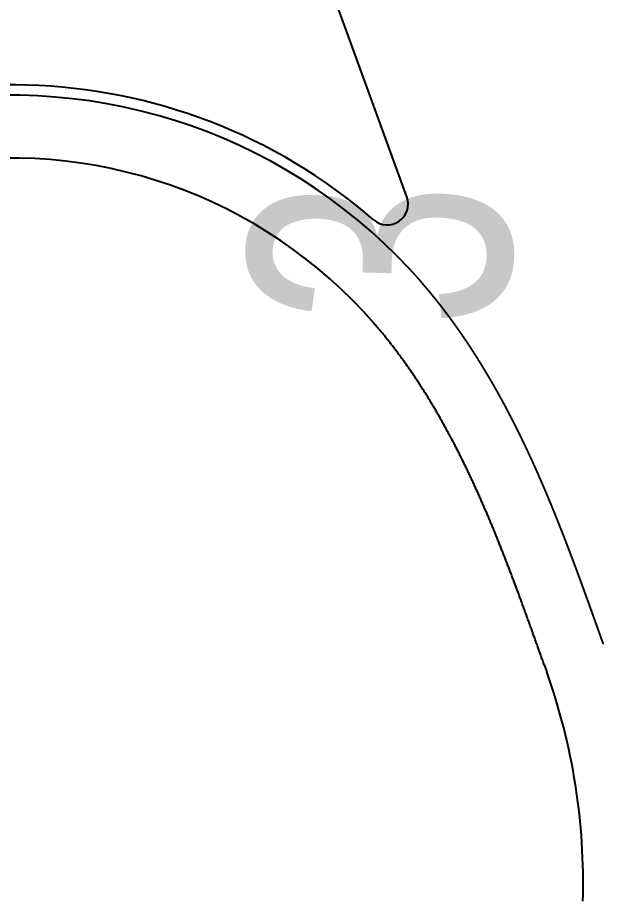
# Model space of a CAD drawing. Header units: millimetres. Extents: x 29316 to 52938, y 29851 to 35526.
# Drawn here: x 30615.8 to 30671.8, y 31203.2 to 31287.6 of the extents above; entities that cross this region are included whole.
import ezdxf
from ezdxf.enums import TextEntityAlignment as Align

# ---------------------------------------------------------------- set-up
doc = ezdxf.new("R2010")
doc.units = ezdxf.units.MM
doc.header["$MEASUREMENT"] = 0
doc.linetypes.add('CENTER2', pattern=[1.125, 0.75, -0.125, 0.125, -0.125])
for name, color, linetype in [('D-道路-车行道边线', 5, 'CONTINUOUS'), ('标注_桩号', 2, 'CONTINUOUS'), ('道路中线_B', 7, 'CONTINUOUS')]:
    doc.layers.add(name, color=color, linetype=linetype)
doc.styles.get("Standard").update_dxf_attribs({"font": 'rc9.shx', "width": 0.75, "height": 6, "bigfont": 'hztxt.shx'})

msp = doc.modelspace()

# ---------------------------------------------------------------- linework, layer by layer
at = {"layer": 'D-道路-车行道边线'}
for p, q in [((30653.07, 31270.494), (30638.889, 31309.423)), ((30666.195, 31225.76), (30666.434, 31225.09))]:
    msp.add_line(p, q, dxfattribs=at)
at = {"layer": 'D-道路-车行道边线', "flags": 128}
msp.add_lwpolyline([(30666.195, 31225.76, -0.000003), (30666.122, 31225.964, -0.000009), (30666.05, 31226.167, -0.000014), (30665.977, 31226.371, -0.00002), (30665.905, 31226.575, -0.000026), (30665.833, 31226.778, -0.000032), (30665.76, 31226.981, -0.000038), (30665.688, 31227.184, -0.000043), (30665.616, 31227.387, -0.000049), (30665.543, 31227.59, -0.000055), (30665.471, 31227.793, -0.000061), (30665.399, 31227.995, -0.000066), (30665.326, 31228.198, -0.000072), (30665.254, 31228.4, -0.000078), (30665.182, 31228.602, -0.000084), (30665.109, 31228.804, -0.00009), (30665.037, 31229.005, -0.000095), (30664.965, 31229.207, -0.000101), (30664.892, 31229.408, -0.000107), (30664.82, 31229.61, -0.000113), (30664.747, 31229.811, -0.000118), (30664.675, 31230.012, -0.000123), (30664.603, 31230.21, -0.000126), (30664.53, 31230.41, -0.000132), (30664.458, 31230.61, -0.000137), (30664.385, 31230.811, -0.000143), (30664.312, 31231.011, -0.000148), (30664.239, 31231.21, -0.000153), (30664.166, 31231.41, -0.000159), (30664.093, 31231.609, -0.000164), (30664.02, 31231.809, -0.000169), (30663.947, 31232.008, -0.000175), (30663.874, 31232.207, -0.00018), (30663.8, 31232.405, -0.000185), (30663.727, 31232.604, -0.000191), (30663.653, 31232.802, -0.000196), (30663.579, 31233, -0.000201), (30663.506, 31233.198, -0.000207), (30663.432, 31233.396, -0.000212), (30663.357, 31233.594, -0.000217), (30663.283, 31233.791, -0.000222), (30663.209, 31233.988, -0.000227), (30663.134, 31234.185, -0.000233), (30663.06, 31234.382, -0.000238), (30662.985, 31234.579, -0.000243), (30662.91, 31234.775, -0.000248), (30662.835, 31234.971, -0.000253), (30662.76, 31235.167, -0.000258), (30662.684, 31235.363, -0.000263), (30662.609, 31235.558, -0.000268), (30662.533, 31235.754, -0.000274), (30662.457, 31235.949, -0.000279), (30662.381, 31236.144, -0.000284), (30662.305, 31236.338, -0.000289), (30662.228, 31236.533, -0.000294), (30662.152, 31236.727, -0.000299), (30662.075, 31236.921, -0.000304), (30661.998, 31237.115, -0.000309), (30661.92, 31237.308, -0.000314), (30661.843, 31237.501, -0.000319), (30661.765, 31237.694, -0.000323), (30661.687, 31237.887, -0.000328), (30661.609, 31238.08, -0.000333), (30661.531, 31238.272, -0.000338), (30661.452, 31238.464, -0.000343), (30661.373, 31238.656, -0.000348), (30661.294, 31238.848, -0.000353), (30661.215, 31239.039, -0.000358), (30661.136, 31239.23, -0.000363), (30661.056, 31239.421, -0.000367), (30660.976, 31239.612, -0.000372), (30660.896, 31239.802, -0.000377), (30660.815, 31239.992, -0.000382), (30660.734, 31240.182, -0.000386), (30660.653, 31240.371, -0.000391), (30660.572, 31240.561, -0.000396), (30660.49, 31240.75, -0.000401), (30660.408, 31240.938, -0.000405), (30660.326, 31241.127, -0.00041), (30660.244, 31241.315, -0.000415), (30660.161, 31241.503, -0.00042), (30660.078, 31241.691, -0.000424), (30659.995, 31241.878, -0.000429), (30659.911, 31242.065, -0.000433), (30659.827, 31242.252, -0.000438), (30659.743, 31242.438, -0.000443), (30659.658, 31242.624, -0.000447), (30659.574, 31242.81, -0.000452), (30659.488, 31242.996, -0.000456), (30659.403, 31243.181, -0.000461), (30659.317, 31243.366, -0.000466), (30659.231, 31243.551, -0.00047), (30659.145, 31243.735, -0.000475), (30659.058, 31243.92, -0.000479), (30658.971, 31244.103, -0.000484), (30658.883, 31244.287, -0.000488), (30658.795, 31244.47, -0.000493), (30658.707, 31244.653, -0.000497), (30658.619, 31244.835, -0.000502), (30658.53, 31245.017, -0.000506), (30658.441, 31245.199, -0.00051), (30658.351, 31245.381, -0.000515), (30658.261, 31245.562, -0.000519), (30658.171, 31245.743, -0.000524), (30658.08, 31245.923, -0.000528), (30657.989, 31246.103, -0.000532), (30657.898, 31246.283, -0.000537), (30657.806, 31246.463, -0.000541), (30657.714, 31246.642, -0.000545), (30657.621, 31246.821, -0.00055), (30657.528, 31246.999, -0.000554), (30657.435, 31247.177, -0.000558), (30657.341, 31247.355, -0.000563), (30657.247, 31247.532, -0.000567), (30657.153, 31247.709, -0.000571), (30657.058, 31247.886, -0.000575), (30656.962, 31248.062, -0.00058), (30656.867, 31248.238, -0.000584), (30656.771, 31248.413, -0.000588), (30656.674, 31248.588, -0.000592), (30656.577, 31248.763, -0.000596), (30656.48, 31248.937, -0.000601), (30656.382, 31249.111, -0.000605), (30656.284, 31249.284, -0.000609), (30656.185, 31249.458, -0.000613), (30656.086, 31249.63, -0.000617), (30655.987, 31249.802, -0.000621), (30655.887, 31249.974, -0.000625), (30655.786, 31250.146, -0.00063), (30655.686, 31250.317, -0.000634), (30655.584, 31250.487, -0.000638), (30655.483, 31250.658, -0.000642), (30655.381, 31250.827, -0.000646), (30655.278, 31250.997, -0.00065), (30655.175, 31251.166, -0.000654), (30655.072, 31251.334, -0.000658), (30654.968, 31251.502, -0.000662), (30654.863, 31251.67, -0.000666), (30654.758, 31251.837, -0.00067), (30654.653, 31252.004, -0.000674), (30654.547, 31252.17, -0.000678), (30654.441, 31252.335, -0.000682), (30654.335, 31252.501, -0.000686), (30654.227, 31252.666, -0.00069), (30654.12, 31252.83, -0.000693), (30654.012, 31252.994, -0.000697), (30653.903, 31253.157, -0.000701), (30653.794, 31253.32, -0.000705), (30653.685, 31253.483, -0.000709), (30653.575, 31253.645, -0.000713), (30653.464, 31253.806, -0.000717), (30653.353, 31253.967, -0.00072), (30653.242, 31254.127, -0.000724), (30653.13, 31254.287, -0.000728), (30653.018, 31254.447, -0.000732), (30652.905, 31254.606, -0.000736), (30652.792, 31254.764, -0.000739), (30652.678, 31254.922, -0.000743), (30652.563, 31255.079, -0.000747), (30652.449, 31255.236, -0.000751), (30652.333, 31255.392, -0.000754), (30652.217, 31255.548, -0.000758), (30652.101, 31255.703, -0.000762), (30651.984, 31255.858, -0.000766), (30651.867, 31256.012, -0.000769), (30651.749, 31256.166, -0.000773), (30651.631, 31256.319, -0.000777), (30651.512, 31256.471, -0.00078), (30651.393, 31256.623, -0.000784), (30651.273, 31256.774, -0.000787), (30651.153, 31256.925, -0.000791), (30651.032, 31257.075, -0.000795), (30650.911, 31257.225, -0.000798), (30650.789, 31257.374, -0.000802), (30650.666, 31257.522, -0.000805), (30650.544, 31257.67, -0.000809), (30650.42, 31257.817, -0.000813), (30650.296, 31257.963, -0.000816), (30650.172, 31258.109, -0.00082), (30650.047, 31258.255, -0.00093), (30649.905, 31258.418, -0.00093)], format="xyb", dxfattribs=at)
at = {"layer": 'D-道路-车行道边线'}
for centre, radius, start, end in [((30615.221, 31228.202), 53, 49.15564, 127.45427), ((30615.221, 31228.202), 46, 41.03002, 159.52483), ((30651.191, 31269.809), 2, 229.15564, 20.01568), ((30609.914, 31204.953), 60, 358.2877, 19.61018)]:
    msp.add_arc(centre, radius, start, end, dxfattribs=at)
at = {"layer": '道路中线_B', "color": 6, "linetype": 'CENTER2', "ltscale": 100, "flags": 128}
msp.add_lwpolyline([(30671.848, 31227.77, -0.000003), (30671.775, 31227.974, -0.000009), (30671.703, 31228.178, -0.000014), (30671.63, 31228.382, -0.00002), (30671.558, 31228.586, -0.000026), (30671.485, 31228.789, -0.000032), (30671.413, 31228.993, -0.000038), (30671.34, 31229.197, -0.000043), (30671.268, 31229.401, -0.000049), (30671.195, 31229.605, -0.000055), (30671.122, 31229.808, -0.000061), (30671.05, 31230.012, -0.000066), (30670.977, 31230.216, -0.000072), (30670.904, 31230.419, -0.000078), (30670.831, 31230.623, -0.000084), (30670.758, 31230.827, -0.00009), (30670.685, 31231.03, -0.000095), (30670.612, 31231.234, -0.000101), (30670.539, 31231.438, -0.000107), (30670.465, 31231.641, -0.000113), (30670.392, 31231.845, -0.000118), (30670.318, 31232.048, -0.000124), (30670.245, 31232.252, -0.00013), (30670.171, 31232.455, -0.000136), (30670.097, 31232.658, -0.000142), (30670.023, 31232.862, -0.000147), (30669.949, 31233.065, -0.000153), (30669.875, 31233.268, -0.000159), (30669.801, 31233.472, -0.000165), (30669.727, 31233.675, -0.00017), (30669.652, 31233.878, -0.000176), (30669.577, 31234.081, -0.000182), (30669.503, 31234.284, -0.000188), (30669.428, 31234.487, -0.000194), (30669.353, 31234.69, -0.000199), (30669.277, 31234.892, -0.000205), (30669.202, 31235.095, -0.000211), (30669.126, 31235.298, -0.000217), (30669.05, 31235.501, -0.000222), (30668.974, 31235.703, -0.000228), (30668.898, 31235.906, -0.000234), (30668.822, 31236.108, -0.00024), (30668.745, 31236.31, -0.000246), (30668.669, 31236.513, -0.000251), (30668.592, 31236.715, -0.000257), (30668.515, 31236.917, -0.000263), (30668.437, 31237.119, -0.000269), (30668.36, 31237.321, -0.000274), (30668.282, 31237.523, -0.00028), (30668.204, 31237.725, -0.000286), (30668.126, 31237.926, -0.000292), (30668.047, 31238.128, -0.000298), (30667.969, 31238.33, -0.000303), (30667.89, 31238.531, -0.000309), (30667.81, 31238.732, -0.000315), (30667.731, 31238.934, -0.000321), (30667.651, 31239.135, -0.000326), (30667.571, 31239.336, -0.000332), (30667.491, 31239.537, -0.000338), (30667.411, 31239.737, -0.000344), (30667.33, 31239.938, -0.00035), (30667.249, 31240.139, -0.000355), (30667.167, 31240.339, -0.000361), (30667.086, 31240.54, -0.000367), (30667.004, 31240.74, -0.000373), (30666.922, 31240.94, -0.000378), (30666.839, 31241.14, -0.000384), (30666.756, 31241.34, -0.00039), (30666.673, 31241.54, -0.000396), (30666.59, 31241.739, -0.000402), (30666.506, 31241.939, -0.000407), (30666.422, 31242.138, -0.000413), (30666.338, 31242.337, -0.000419), (30666.253, 31242.536, -0.000425), (30666.168, 31242.735, -0.00043), (30666.082, 31242.934, -0.000436), (30665.997, 31243.133, -0.000442), (30665.911, 31243.331, -0.000448), (30665.824, 31243.529, -0.000454), (30665.737, 31243.728, -0.000459), (30665.65, 31243.926, -0.000465), (30665.563, 31244.123, -0.000471), (30665.475, 31244.321, -0.000477), (30665.386, 31244.519, -0.000483), (30665.298, 31244.716, -0.000488), (30665.209, 31244.913, -0.000494), (30665.119, 31245.11, -0.0005), (30665.03, 31245.307, -0.000506), (30664.939, 31245.504, -0.000511), (30664.849, 31245.7, -0.000517), (30664.758, 31245.896, -0.000523), (30664.666, 31246.092, -0.000529), (30664.574, 31246.288, -0.000535), (30664.482, 31246.484, -0.00054), (30664.389, 31246.679, -0.000546), (30664.296, 31246.875, -0.000552), (30664.203, 31247.07, -0.000558), (30664.109, 31247.265, -0.000563), (30664.014, 31247.459, -0.000569), (30663.92, 31247.654, -0.000575), (30663.824, 31247.848, -0.000581), (30663.729, 31248.042, -0.000587), (30663.632, 31248.236, -0.000592), (30663.536, 31248.429, -0.000598), (30663.439, 31248.623, -0.000604), (30663.341, 31248.816, -0.00061), (30663.243, 31249.009, -0.000615), (30663.145, 31249.201, -0.000621), (30663.046, 31249.394, -0.000627), (30662.946, 31249.586, -0.000633), (30662.846, 31249.778, -0.000639), (30662.746, 31249.969, -0.000644), (30662.645, 31250.161, -0.00065), (30662.543, 31250.352, -0.000656), (30662.441, 31250.543, -0.000662), (30662.339, 31250.733, -0.000667), (30662.236, 31250.923, -0.000673), (30662.133, 31251.113, -0.000679), (30662.029, 31251.303, -0.000685), (30661.924, 31251.493, -0.000691), (30661.819, 31251.682, -0.000696), (30661.714, 31251.871, -0.000702), (30661.608, 31252.059, -0.000708), (30661.501, 31252.248, -0.000714), (30661.394, 31252.436, -0.000719), (30661.286, 31252.623, -0.000725), (30661.178, 31252.811, -0.000731), (30661.069, 31252.998, -0.000737), (30660.96, 31253.184, -0.000743), (30660.85, 31253.371, -0.000748), (30660.74, 31253.557, -0.000754), (30660.629, 31253.742, -0.00076), (30660.517, 31253.928, -0.000766), (30660.405, 31254.113, -0.000771), (30660.293, 31254.298, -0.000777), (30660.179, 31254.482, -0.000783), (30660.066, 31254.666, -0.000789), (30659.951, 31254.85, -0.000795), (30659.836, 31255.033, -0.0008), (30659.721, 31255.216, -0.000806), (30659.605, 31255.398, -0.000812), (30659.488, 31255.581, -0.000818), (30659.371, 31255.762, -0.000823), (30659.253, 31255.944, -0.000829), (30659.134, 31256.125, -0.000835), (30659.015, 31256.305, -0.000841), (30658.896, 31256.486, -0.000847), (30658.775, 31256.665, -0.000852), (30658.654, 31256.845, -0.000858), (30658.533, 31257.024, -0.000864), (30658.411, 31257.202, -0.00087), (30658.288, 31257.38, -0.000875), (30658.164, 31257.558, -0.000881), (30658.04, 31257.735, -0.000887), (30657.916, 31257.912, -0.000893), (30657.79, 31258.089, -0.000899), (30657.665, 31258.265, -0.000904), (30657.538, 31258.44, -0.00091), (30657.411, 31258.615, -0.000916), (30657.283, 31258.79, -0.000922), (30657.155, 31258.964, -0.000927), (30657.026, 31259.137, -0.000933), (30656.896, 31259.31, -0.000939), (30656.765, 31259.483, -0.000945), (30656.634, 31259.655, -0.000951), (30656.503, 31259.827, -0.000956), (30656.37, 31259.998, -0.000962), (30656.237, 31260.169, -0.000968), (30656.104, 31260.339, -0.000974), (30655.969, 31260.508, -0.000979), (30655.834, 31260.678, -0.000985), (30655.699, 31260.846, -0.000991), (30655.562, 31261.014, -0.000997), (30655.426, 31261.182, -0.001003), (30655.288, 31261.348, -0.001008), (30655.15, 31261.515, -0.001014), (30655.011, 31261.681, -0.00102), (30654.871, 31261.846, -0.001026), (30654.731, 31262.011, -0.001031), (30654.59, 31262.175, -0.001037), (30654.448, 31262.338)], format="xyb", dxfattribs=at)
at = {"layer": '道路中线_B', "color": 6, "linetype": 'CENTER2', "ltscale": 100}
msp.add_arc((30615.221, 31228.202), 52, 41.03002, 159.52483, dxfattribs=at)

# ---------------------------------------------------------------- texts
at = {"layer": '标注_桩号', "width": 0.75}
msp.add_text('3', height=25, rotation=88.2877, dxfattribs=at).set_placement((30662.973, 31264.722), align=Align.CENTER)

doc.saveas('drawing.dxf')
